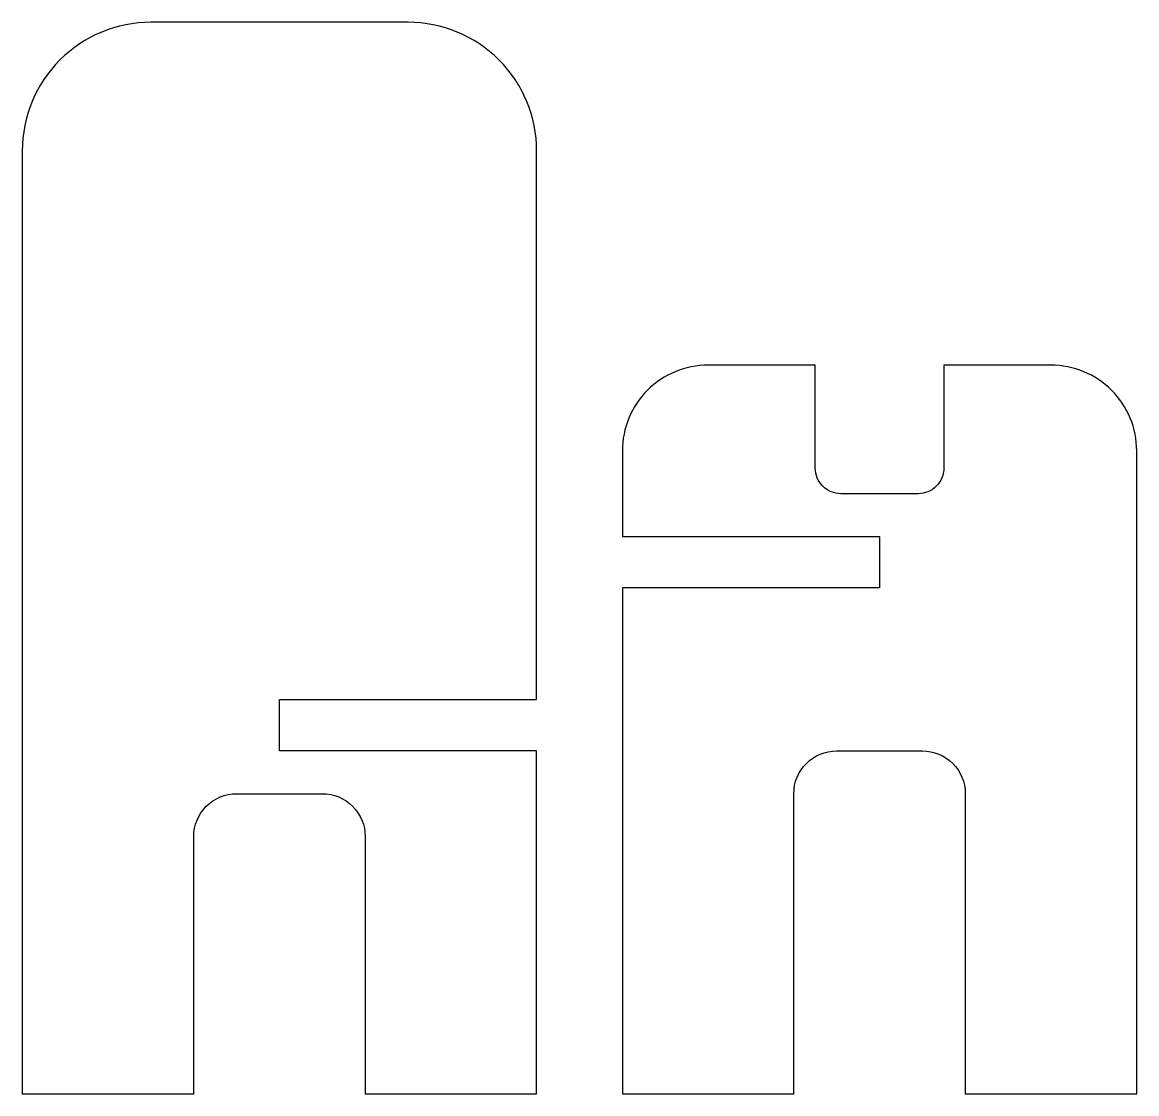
# Model space of a CAD drawing. Header units: millimetres. Extents: x 0 to 130, y 0 to 125.
import ezdxf

# ---------------------------------------------------------------- set-up
doc = ezdxf.new("R2010")
doc.units = ezdxf.units.MM
doc.layers.get('0').update_dxf_attribs({"linetype": 'CONTINUOUS'})

msp = doc.modelspace()

# ---------------------------------------------------------------- linework, layer by layer
for p, q in [((92.5, 85), (80, 85)), ((70, 75), (70, 65)), ((70, 65), (100, 65))]:
    msp.add_line(p, q)
for points in [[(30, 46), (60, 46), (60, 110, 0.414214), (45, 125), (15, 125, 0.414214), (0, 110), (0, 0), (20, 0), (20, 30, -0.414214), (25, 35), (35, 35, -0.414214), (40, 30), (40, 0), (60, 0), (60, 40), (30, 40)], [(70, 65), (100, 65), (100, 59), (70, 59), (70, 0), (90, 0), (90, 35, -0.414214), (95, 40), (105, 40, -0.414214), (110, 35), (110, 0), (130, 0), (130, 75, 0.414214), (120, 85), (107.5, 85), (107.5, 73, -0.414214), (104.5, 70), (95.5, 70, -0.414214), (92.5, 73), (92.5, 85), (80, 85, 0.414214), (70, 75)]]:
    msp.add_lwpolyline(points, format="xyb", close=True)

doc.saveas('drawing.dxf')
